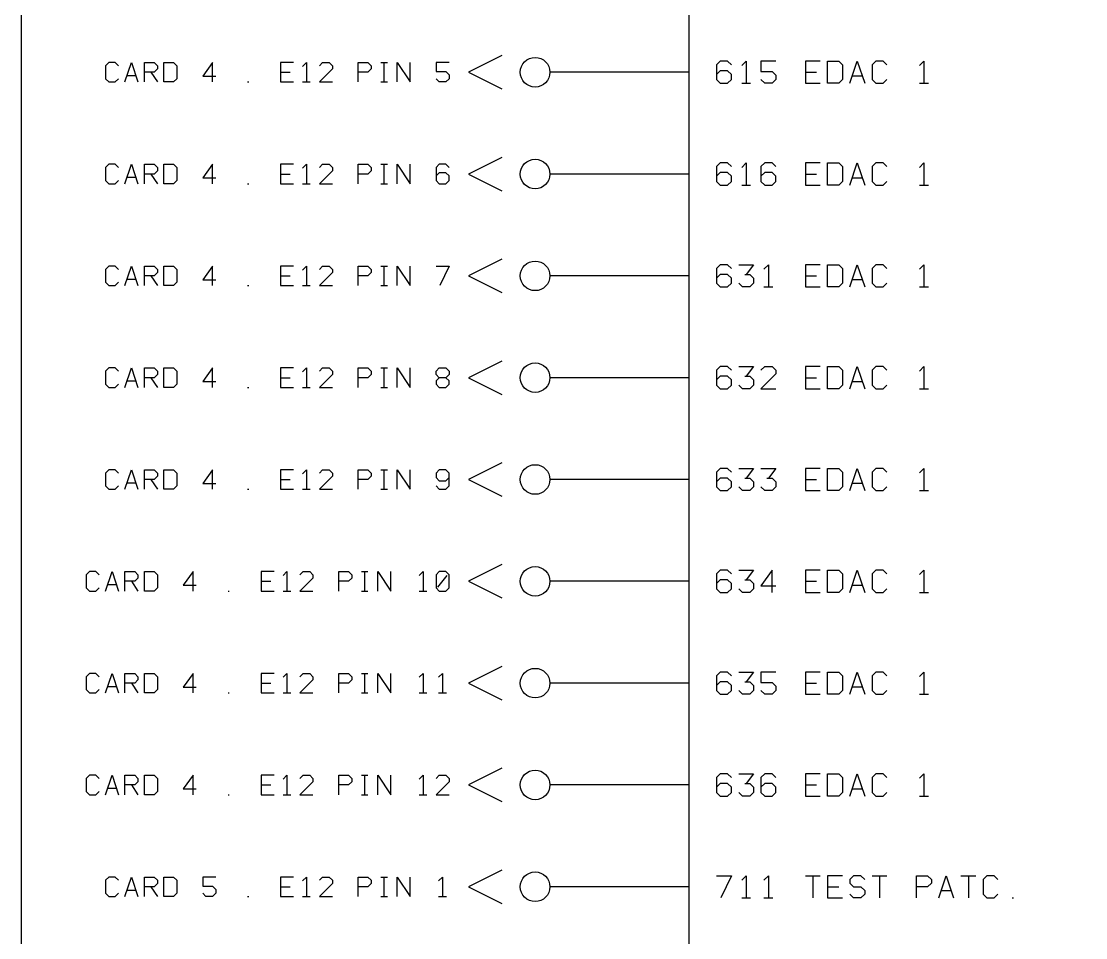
# Model space of a CAD drawing. Header units: millimetres. Extents: x 10 to 2534, y 10 to 1372.
# Drawn here: x 1551.9 to 1666.9, y 856.6 to 955.6 of the extents above; entities that cross this region are included whole.
import ezdxf

# ---------------------------------------------------------------- set-up
doc = ezdxf.new("R2010")
doc.units = ezdxf.units.MM
for name, color, linetype, lineweight in [('DEVICE', 7, 'CONTINUOUS', 25), ('GROUP', 6, 'CONTINUOUS', 25), ('LABEL', 8, 'CONTINUOUS', 25), ('POINT', 4, 'CONTINUOUS', 25), ('PORT_IN', 3, 'CONTINUOUS', 25), ('PORTAL', 2, 'CONTINUOUS', 25)]:
    doc.layers.add(name, color=color, linetype=linetype, lineweight=lineweight)

msp = doc.modelspace()

# ---------------------------------------------------------------- linework, layer by layer
at = {"layer": 'DEVICE'}
msp.add_lwpolyline([(1624, 586.6), (1936, 586.6), (1936, 1308.6), (1624, 1308.6)], close=True, dxfattribs=at)
at = {"layer": 'GROUP'}
msp.add_lwpolyline([(1551.9, 561.8), (2008.1, 561.8), (2008.1, 1327.2), (1551.9, 1327.2)], close=True, dxfattribs=at)
at = {"layer": 'LABEL'}
for points in [[(1628.6, 950.9), (1628.2, 951.3), (1627.4, 951.3), (1627, 950.9), (1627, 949.3), (1627.4, 948.9), (1628.2, 948.9), (1628.6, 949.3), (1628.6, 949.86), (1628.2, 950.26), (1627.4, 950.26), (1627, 949.86)], [(1629.72, 950.82), (1630.2, 951.3), (1630.2, 948.9)], [(1633.4, 951.3), (1631.8, 951.3), (1631.8, 950.18), (1633, 950.18), (1633.4, 949.78), (1633.4, 949.3), (1633, 948.9), (1632.2, 948.9), (1631.8, 949.3)], [(1638.2, 951.3), (1636.6, 951.3), (1636.6, 948.9), (1638.2, 948.9)], [(1639, 948.9), (1639, 951.3), (1640.2, 951.3), (1640.6, 950.9), (1640.6, 949.3), (1640.2, 948.9), (1639, 948.9)], [(1641.4, 948.9), (1642.2, 951.3), (1643, 948.9)], [(1645.4, 950.9), (1645, 951.3), (1644.2, 951.3), (1643.8, 950.9), (1643.8, 949.3), (1644.2, 948.9), (1645, 948.9), (1645.4, 949.3)], [(1648.92, 950.82), (1649.4, 951.3), (1649.4, 948.9)], [(1636.6, 950.1), (1637.8, 950.1)], [(1641.68, 949.7), (1642.72, 949.7)], [(1629.72, 948.9), (1630.68, 948.9)], [(1648.92, 948.9), (1649.88, 948.9)], [(1628.6, 939.9), (1628.2, 940.3), (1627.4, 940.3), (1627, 939.9), (1627, 938.3), (1627.4, 937.9), (1628.2, 937.9), (1628.6, 938.3), (1628.6, 938.86), (1628.2, 939.26), (1627.4, 939.26), (1627, 938.86)], [(1629.72, 939.82), (1630.2, 940.3), (1630.2, 937.9)], [(1633.4, 939.9), (1633, 940.3), (1632.2, 940.3), (1631.8, 939.9), (1631.8, 938.3), (1632.2, 937.9), (1633, 937.9), (1633.4, 938.3), (1633.4, 938.86), (1633, 939.26), (1632.2, 939.26), (1631.8, 938.86)], [(1638.2, 940.3), (1636.6, 940.3), (1636.6, 937.9), (1638.2, 937.9)], [(1639, 937.9), (1639, 940.3), (1640.2, 940.3), (1640.6, 939.9), (1640.6, 938.3), (1640.2, 937.9), (1639, 937.9)], [(1641.4, 937.9), (1642.2, 940.3), (1643, 937.9)], [(1645.4, 939.9), (1645, 940.3), (1644.2, 940.3), (1643.8, 939.9), (1643.8, 938.3), (1644.2, 937.9), (1645, 937.9), (1645.4, 938.3)], [(1648.92, 939.82), (1649.4, 940.3), (1649.4, 937.9)], [(1636.6, 939.1), (1637.8, 939.1)], [(1641.68, 938.7), (1642.72, 938.7)], [(1629.72, 937.9), (1630.68, 937.9)], [(1648.92, 937.9), (1649.88, 937.9)], [(1628.6, 928.9), (1628.2, 929.3), (1627.4, 929.3), (1627, 928.9), (1627, 927.3), (1627.4, 926.9), (1628.2, 926.9), (1628.6, 927.3), (1628.6, 927.86), (1628.2, 928.26), (1627.4, 928.26), (1627, 927.86)], [(1629.4, 929.3), (1631, 929.3), (1630.2, 928.26)], [(1632.12, 928.82), (1632.6, 929.3), (1632.6, 926.9)], [(1638.2, 929.3), (1636.6, 929.3), (1636.6, 926.9), (1638.2, 926.9)], [(1639, 926.9), (1639, 929.3), (1640.2, 929.3), (1640.6, 928.9), (1640.6, 927.3), (1640.2, 926.9), (1639, 926.9)], [(1641.4, 926.9), (1642.2, 929.3), (1643, 926.9)], [(1645.4, 928.9), (1645, 929.3), (1644.2, 929.3), (1643.8, 928.9), (1643.8, 927.3), (1644.2, 926.9), (1645, 926.9), (1645.4, 927.3)], [(1648.92, 928.82), (1649.4, 929.3), (1649.4, 926.9)], [(1630.04, 928.26), (1630.6, 928.26), (1631, 927.86), (1631, 927.3), (1630.6, 926.9), (1629.8, 926.9), (1629.4, 927.3)], [(1636.6, 928.1), (1637.8, 928.1)], [(1632.12, 926.9), (1633.08, 926.9)], [(1641.68, 927.7), (1642.72, 927.7)], [(1648.92, 926.9), (1649.88, 926.9)], [(1628.6, 917.9), (1628.2, 918.3), (1627.4, 918.3), (1627, 917.9), (1627, 916.3), (1627.4, 915.9), (1628.2, 915.9), (1628.6, 916.3), (1628.6, 916.86), (1628.2, 917.26), (1627.4, 917.26), (1627, 916.86)], [(1629.4, 918.3), (1631, 918.3), (1630.2, 917.26)], [(1631.8, 917.9), (1632.2, 918.3), (1633, 918.3), (1633.4, 917.9), (1633.4, 917.5), (1631.8, 915.9), (1633.4, 915.9)], [(1638.2, 918.3), (1636.6, 918.3), (1636.6, 915.9), (1638.2, 915.9)], [(1639, 915.9), (1639, 918.3), (1640.2, 918.3), (1640.6, 917.9), (1640.6, 916.3), (1640.2, 915.9), (1639, 915.9)], [(1641.4, 915.9), (1642.2, 918.3), (1643, 915.9)], [(1645.4, 917.9), (1645, 918.3), (1644.2, 918.3), (1643.8, 917.9), (1643.8, 916.3), (1644.2, 915.9), (1645, 915.9), (1645.4, 916.3)], [(1648.92, 917.82), (1649.4, 918.3), (1649.4, 915.9)], [(1630.04, 917.26), (1630.6, 917.26), (1631, 916.86), (1631, 916.3), (1630.6, 915.9), (1629.8, 915.9), (1629.4, 916.3)], [(1636.6, 917.1), (1637.8, 917.1)], [(1641.68, 916.7), (1642.72, 916.7)], [(1648.92, 915.9), (1649.88, 915.9)], [(1628.6, 906.9), (1628.2, 907.3), (1627.4, 907.3), (1627, 906.9), (1627, 905.3), (1627.4, 904.9), (1628.2, 904.9), (1628.6, 905.3), (1628.6, 905.86), (1628.2, 906.26), (1627.4, 906.26), (1627, 905.86)], [(1629.4, 907.3), (1631, 907.3), (1630.2, 906.26)], [(1631.8, 907.3), (1633.4, 907.3), (1632.6, 906.26)], [(1638.2, 907.3), (1636.6, 907.3), (1636.6, 904.9), (1638.2, 904.9)], [(1639, 904.9), (1639, 907.3), (1640.2, 907.3), (1640.6, 906.9), (1640.6, 905.3), (1640.2, 904.9), (1639, 904.9)], [(1641.4, 904.9), (1642.2, 907.3), (1643, 904.9)], [(1645.4, 906.9), (1645, 907.3), (1644.2, 907.3), (1643.8, 906.9), (1643.8, 905.3), (1644.2, 904.9), (1645, 904.9), (1645.4, 905.3)], [(1648.92, 906.82), (1649.4, 907.3), (1649.4, 904.9)], [(1630.04, 906.26), (1630.6, 906.26), (1631, 905.86), (1631, 905.3), (1630.6, 904.9), (1629.8, 904.9), (1629.4, 905.3)], [(1632.44, 906.26), (1633, 906.26), (1633.4, 905.86), (1633.4, 905.3), (1633, 904.9), (1632.2, 904.9), (1631.8, 905.3)], [(1636.6, 906.1), (1637.8, 906.1)], [(1641.68, 905.7), (1642.72, 905.7)], [(1648.92, 904.9), (1649.88, 904.9)], [(1628.6, 895.9), (1628.2, 896.3), (1627.4, 896.3), (1627, 895.9), (1627, 894.3), (1627.4, 893.9), (1628.2, 893.9), (1628.6, 894.3), (1628.6, 894.86), (1628.2, 895.26), (1627.4, 895.26), (1627, 894.86)], [(1629.4, 896.3), (1631, 896.3), (1630.2, 895.26)], [(1633, 893.9), (1633, 896.3), (1631.8, 894.62), (1633.4, 894.62)], [(1638.2, 896.3), (1636.6, 896.3), (1636.6, 893.9), (1638.2, 893.9)], [(1639, 893.9), (1639, 896.3), (1640.2, 896.3), (1640.6, 895.9), (1640.6, 894.3), (1640.2, 893.9), (1639, 893.9)], [(1641.4, 893.9), (1642.2, 896.3), (1643, 893.9)], [(1645.4, 895.9), (1645, 896.3), (1644.2, 896.3), (1643.8, 895.9), (1643.8, 894.3), (1644.2, 893.9), (1645, 893.9), (1645.4, 894.3)], [(1648.92, 895.82), (1649.4, 896.3), (1649.4, 893.9)], [(1630.04, 895.26), (1630.6, 895.26), (1631, 894.86), (1631, 894.3), (1630.6, 893.9), (1629.8, 893.9), (1629.4, 894.3)], [(1636.6, 895.1), (1637.8, 895.1)], [(1641.68, 894.7), (1642.72, 894.7)], [(1648.92, 893.9), (1649.88, 893.9)], [(1628.6, 884.9), (1628.2, 885.3), (1627.4, 885.3), (1627, 884.9), (1627, 883.3), (1627.4, 882.9), (1628.2, 882.9), (1628.6, 883.3), (1628.6, 883.86), (1628.2, 884.26), (1627.4, 884.26), (1627, 883.86)], [(1629.4, 885.3), (1631, 885.3), (1630.2, 884.26)], [(1630.04, 884.26), (1630.6, 884.26), (1631, 883.86), (1631, 883.3), (1630.6, 882.9), (1629.8, 882.9), (1629.4, 883.3)], [(1633.4, 885.3), (1631.8, 885.3), (1631.8, 884.18), (1633, 884.18), (1633.4, 883.78), (1633.4, 883.3), (1633, 882.9), (1632.2, 882.9), (1631.8, 883.3)], [(1638.2, 885.3), (1636.6, 885.3), (1636.6, 882.9), (1638.2, 882.9)], [(1639, 882.9), (1639, 885.3), (1640.2, 885.3), (1640.6, 884.9), (1640.6, 883.3), (1640.2, 882.9), (1639, 882.9)], [(1641.4, 882.9), (1642.2, 885.3), (1643, 882.9)], [(1645.4, 884.9), (1645, 885.3), (1644.2, 885.3), (1643.8, 884.9), (1643.8, 883.3), (1644.2, 882.9), (1645, 882.9), (1645.4, 883.3)], [(1648.92, 884.82), (1649.4, 885.3), (1649.4, 882.9)], [(1636.6, 884.1), (1637.8, 884.1)], [(1641.68, 883.7), (1642.72, 883.7)], [(1648.92, 882.9), (1649.88, 882.9)], [(1628.6, 873.9), (1628.2, 874.3), (1627.4, 874.3), (1627, 873.9), (1627, 872.3), (1627.4, 871.9), (1628.2, 871.9), (1628.6, 872.3), (1628.6, 872.86), (1628.2, 873.26), (1627.4, 873.26), (1627, 872.86)], [(1629.4, 874.3), (1631, 874.3), (1630.2, 873.26)], [(1633.4, 873.9), (1633, 874.3), (1632.2, 874.3), (1631.8, 873.9), (1631.8, 872.3), (1632.2, 871.9), (1633, 871.9), (1633.4, 872.3), (1633.4, 872.86), (1633, 873.26), (1632.2, 873.26), (1631.8, 872.86)], [(1638.2, 874.3), (1636.6, 874.3), (1636.6, 871.9), (1638.2, 871.9)], [(1639, 871.9), (1639, 874.3), (1640.2, 874.3), (1640.6, 873.9), (1640.6, 872.3), (1640.2, 871.9), (1639, 871.9)], [(1641.4, 871.9), (1642.2, 874.3), (1643, 871.9)], [(1645.4, 873.9), (1645, 874.3), (1644.2, 874.3), (1643.8, 873.9), (1643.8, 872.3), (1644.2, 871.9), (1645, 871.9), (1645.4, 872.3)], [(1648.92, 873.82), (1649.4, 874.3), (1649.4, 871.9)], [(1630.04, 873.26), (1630.6, 873.26), (1631, 872.86), (1631, 872.3), (1630.6, 871.9), (1629.8, 871.9), (1629.4, 872.3)], [(1636.6, 873.1), (1637.8, 873.1)], [(1641.68, 872.7), (1642.72, 872.7)], [(1648.92, 871.9), (1649.88, 871.9)], [(1627, 863.3), (1628.6, 863.3), (1627.48, 860.9)], [(1629.72, 862.82), (1630.2, 863.3), (1630.2, 860.9)], [(1632.12, 862.82), (1632.6, 863.3), (1632.6, 860.9)], [(1636.6, 863.3), (1638.2, 863.3)], [(1637.4, 863.3), (1637.4, 860.9)], [(1640.6, 863.3), (1639, 863.3), (1639, 860.9), (1640.6, 860.9)], [(1643, 862.9), (1642.6, 863.3), (1641.8, 863.3), (1641.4, 862.9), (1641.4, 862.5), (1641.8, 862.1), (1642.6, 862.1), (1643, 861.7), (1643, 861.3), (1642.6, 860.9), (1641.8, 860.9), (1641.4, 861.3)], [(1643.8, 863.3), (1645.4, 863.3)], [(1644.6, 863.3), (1644.6, 860.9)], [(1648.6, 860.9), (1648.6, 863.3), (1649.8, 863.3), (1650.2, 862.9), (1650.2, 862.5), (1649.8, 862.1), (1648.6, 862.1)], [(1651, 860.9), (1651.8, 863.3), (1652.6, 860.9)], [(1653.4, 863.3), (1655, 863.3)], [(1654.2, 863.3), (1654.2, 860.9)], [(1657.4, 862.9), (1657, 863.3), (1656.2, 863.3), (1655.8, 862.9), (1655.8, 861.3), (1656.2, 860.9), (1657, 860.9), (1657.4, 861.3)], [(1639, 862.1), (1640.2, 862.1)], [(1651.28, 861.7), (1652.32, 861.7)], [(1629.72, 860.9), (1630.68, 860.9)], [(1632.12, 860.9), (1633.08, 860.9)], [(1658.92, 860.9), (1659.08, 860.9)]]:
    msp.add_lwpolyline(points, dxfattribs=at)
at = {"layer": 'POINT'}
for centre in [(1607.4, 950.1), (1607.4, 939.1), (1607.4, 928.1), (1607.4, 917.1), (1607.4, 906.1), (1607.4, 895.1), (1607.4, 884.1), (1607.4, 873.1), (1607.4, 862.1)]:
    msp.add_circle(centre, 1.6, dxfattribs=at)
at = {"layer": 'PORT_IN'}
for p, q in [((1624, 950.1), (1609, 950.1)), ((1624, 939.1), (1609, 939.1)), ((1624, 928.1), (1609, 928.1)), ((1624, 917.1), (1609, 917.1)), ((1624, 906.1), (1609, 906.1)), ((1624, 895.1), (1609, 895.1)), ((1624, 884.1), (1609, 884.1)), ((1624, 873.1), (1609, 873.1)), ((1624, 862.1), (1609, 862.1))]:
    msp.add_line(p, q, dxfattribs=at)
at = {"layer": 'PORTAL'}
for points in [[(1562.4, 950.8), (1562.05, 951.15), (1561.35, 951.15), (1561, 950.8), (1561, 949.4), (1561.35, 949.05), (1562.05, 949.05), (1562.4, 949.4)], [(1563.1, 949.05), (1563.8, 951.15), (1564.5, 949.05)], [(1565.2, 949.05), (1565.2, 951.15), (1566.25, 951.15), (1566.6, 950.8), (1566.6, 950.45), (1566.25, 950.1), (1565.2, 950.1)], [(1567.3, 949.05), (1567.3, 951.15), (1568.35, 951.15), (1568.7, 950.8), (1568.7, 949.4), (1568.35, 949.05), (1567.3, 949.05)], [(1572.55, 949.05), (1572.55, 951.15), (1571.5, 949.68), (1572.9, 949.68)], [(1581.3, 951.15), (1579.9, 951.15), (1579.9, 949.05), (1581.3, 949.05)], [(1582.28, 950.73), (1582.7, 951.15), (1582.7, 949.05)], [(1584.1, 950.8), (1584.45, 951.15), (1585.15, 951.15), (1585.5, 950.8), (1585.5, 950.45), (1584.1, 949.05), (1585.5, 949.05)], [(1588.3, 949.05), (1588.3, 951.15), (1589.35, 951.15), (1589.7, 950.8), (1589.7, 950.45), (1589.35, 950.1), (1588.3, 950.1)], [(1590.75, 951.15), (1591.45, 951.15)], [(1591.1, 949.05), (1591.1, 951.15)], [(1592.5, 949.05), (1592.5, 951.15), (1593.9, 949.05), (1593.9, 951.15)], [(1598.1, 951.15), (1596.7, 951.15), (1596.7, 950.17), (1597.75, 950.17), (1598.1, 949.82), (1598.1, 949.4), (1597.75, 949.05), (1597.05, 949.05), (1596.7, 949.4)], [(1603.8, 951.9), (1600.2, 950.1), (1603.8, 948.3)], [(1563.345, 949.75), (1564.255, 949.75)], [(1565.9, 950.1), (1566.6, 949.05)], [(1579.9, 950.1), (1580.95, 950.1)], [(1576.33, 949.05), (1576.47, 949.05)], [(1582.28, 949.05), (1583.12, 949.05)], [(1590.75, 949.05), (1591.45, 949.05)], [(1603.8, 940.9), (1600.2, 939.1), (1603.8, 937.3)], [(1562.4, 939.8), (1562.05, 940.15), (1561.35, 940.15), (1561, 939.8), (1561, 938.4), (1561.35, 938.05), (1562.05, 938.05), (1562.4, 938.4)], [(1563.1, 938.05), (1563.8, 940.15), (1564.5, 938.05)], [(1565.2, 938.05), (1565.2, 940.15), (1566.25, 940.15), (1566.6, 939.8), (1566.6, 939.45), (1566.25, 939.1), (1565.2, 939.1)], [(1567.3, 938.05), (1567.3, 940.15), (1568.35, 940.15), (1568.7, 939.8), (1568.7, 938.4), (1568.35, 938.05), (1567.3, 938.05)], [(1572.55, 938.05), (1572.55, 940.15), (1571.5, 938.68), (1572.9, 938.68)], [(1581.3, 940.15), (1579.9, 940.15), (1579.9, 938.05), (1581.3, 938.05)], [(1582.28, 939.73), (1582.7, 940.15), (1582.7, 938.05)], [(1584.1, 939.8), (1584.45, 940.15), (1585.15, 940.15), (1585.5, 939.8), (1585.5, 939.45), (1584.1, 938.05), (1585.5, 938.05)], [(1588.3, 938.05), (1588.3, 940.15), (1589.35, 940.15), (1589.7, 939.8), (1589.7, 939.45), (1589.35, 939.1), (1588.3, 939.1)], [(1590.75, 940.15), (1591.45, 940.15)], [(1591.1, 938.05), (1591.1, 940.15)], [(1592.5, 938.05), (1592.5, 940.15), (1593.9, 938.05), (1593.9, 940.15)], [(1598.1, 939.8), (1597.75, 940.15), (1597.05, 940.15), (1596.7, 939.8), (1596.7, 938.4), (1597.05, 938.05), (1597.75, 938.05), (1598.1, 938.4), (1598.1, 938.89), (1597.75, 939.24), (1597.05, 939.24), (1596.7, 938.89)], [(1563.345, 938.75), (1564.255, 938.75)], [(1565.9, 939.1), (1566.6, 938.05)], [(1579.9, 939.1), (1580.95, 939.1)], [(1576.33, 938.05), (1576.47, 938.05)], [(1582.28, 938.05), (1583.12, 938.05)], [(1590.75, 938.05), (1591.45, 938.05)], [(1562.4, 928.8), (1562.05, 929.15), (1561.35, 929.15), (1561, 928.8), (1561, 927.4), (1561.35, 927.05), (1562.05, 927.05), (1562.4, 927.4)], [(1563.1, 927.05), (1563.8, 929.15), (1564.5, 927.05)], [(1565.2, 927.05), (1565.2, 929.15), (1566.25, 929.15), (1566.6, 928.8), (1566.6, 928.45), (1566.25, 928.1), (1565.2, 928.1)], [(1567.3, 927.05), (1567.3, 929.15), (1568.35, 929.15), (1568.7, 928.8), (1568.7, 927.4), (1568.35, 927.05), (1567.3, 927.05)], [(1572.55, 927.05), (1572.55, 929.15), (1571.5, 927.68), (1572.9, 927.68)], [(1581.3, 929.15), (1579.9, 929.15), (1579.9, 927.05), (1581.3, 927.05)], [(1582.28, 928.73), (1582.7, 929.15), (1582.7, 927.05)], [(1584.1, 928.8), (1584.45, 929.15), (1585.15, 929.15), (1585.5, 928.8), (1585.5, 928.45), (1584.1, 927.05), (1585.5, 927.05)], [(1588.3, 927.05), (1588.3, 929.15), (1589.35, 929.15), (1589.7, 928.8), (1589.7, 928.45), (1589.35, 928.1), (1588.3, 928.1)], [(1590.75, 929.15), (1591.45, 929.15)], [(1591.1, 927.05), (1591.1, 929.15)], [(1592.5, 927.05), (1592.5, 929.15), (1593.9, 927.05), (1593.9, 929.15)], [(1596.7, 929.15), (1598.1, 929.15), (1597.12, 927.05)], [(1603.8, 929.9), (1600.2, 928.1), (1603.8, 926.3)], [(1565.9, 928.1), (1566.6, 927.05)], [(1579.9, 928.1), (1580.95, 928.1)], [(1563.345, 927.75), (1564.255, 927.75)], [(1576.33, 927.05), (1576.47, 927.05)], [(1582.28, 927.05), (1583.12, 927.05)], [(1590.75, 927.05), (1591.45, 927.05)], [(1603.8, 918.9), (1600.2, 917.1), (1603.8, 915.3)], [(1562.4, 917.8), (1562.05, 918.15), (1561.35, 918.15), (1561, 917.8), (1561, 916.4), (1561.35, 916.05), (1562.05, 916.05), (1562.4, 916.4)], [(1563.1, 916.05), (1563.8, 918.15), (1564.5, 916.05)], [(1565.2, 916.05), (1565.2, 918.15), (1566.25, 918.15), (1566.6, 917.8), (1566.6, 917.45), (1566.25, 917.1), (1565.2, 917.1)], [(1567.3, 916.05), (1567.3, 918.15), (1568.35, 918.15), (1568.7, 917.8), (1568.7, 916.4), (1568.35, 916.05), (1567.3, 916.05)], [(1572.55, 916.05), (1572.55, 918.15), (1571.5, 916.68), (1572.9, 916.68)], [(1581.3, 918.15), (1579.9, 918.15), (1579.9, 916.05), (1581.3, 916.05)], [(1582.28, 917.73), (1582.7, 918.15), (1582.7, 916.05)], [(1584.1, 917.8), (1584.45, 918.15), (1585.15, 918.15), (1585.5, 917.8), (1585.5, 917.45), (1584.1, 916.05), (1585.5, 916.05)], [(1588.3, 916.05), (1588.3, 918.15), (1589.35, 918.15), (1589.7, 917.8), (1589.7, 917.45), (1589.35, 917.1), (1588.3, 917.1)], [(1590.75, 918.15), (1591.45, 918.15)], [(1591.1, 916.05), (1591.1, 918.15)], [(1592.5, 916.05), (1592.5, 918.15), (1593.9, 916.05), (1593.9, 918.15)], [(1597.05, 917.1), (1596.7, 917.45), (1596.7, 917.8), (1597.05, 918.15), (1597.75, 918.15), (1598.1, 917.8), (1598.1, 917.45), (1597.75, 917.1), (1597.05, 917.1), (1596.7, 916.75), (1596.7, 916.4), (1597.05, 916.05), (1597.75, 916.05), (1598.1, 916.4), (1598.1, 916.75), (1597.75, 917.1)], [(1563.345, 916.75), (1564.255, 916.75)], [(1565.9, 917.1), (1566.6, 916.05)], [(1579.9, 917.1), (1580.95, 917.1)], [(1576.33, 916.05), (1576.47, 916.05)], [(1582.28, 916.05), (1583.12, 916.05)], [(1590.75, 916.05), (1591.45, 916.05)], [(1603.8, 907.9), (1600.2, 906.1), (1603.8, 904.3)], [(1562.4, 906.8), (1562.05, 907.15), (1561.35, 907.15), (1561, 906.8), (1561, 905.4), (1561.35, 905.05), (1562.05, 905.05), (1562.4, 905.4)], [(1563.1, 905.05), (1563.8, 907.15), (1564.5, 905.05)], [(1565.2, 905.05), (1565.2, 907.15), (1566.25, 907.15), (1566.6, 906.8), (1566.6, 906.45), (1566.25, 906.1), (1565.2, 906.1)], [(1565.9, 906.1), (1566.6, 905.05)], [(1567.3, 905.05), (1567.3, 907.15), (1568.35, 907.15), (1568.7, 906.8), (1568.7, 905.4), (1568.35, 905.05), (1567.3, 905.05)], [(1572.55, 905.05), (1572.55, 907.15), (1571.5, 905.68), (1572.9, 905.68)], [(1581.3, 907.15), (1579.9, 907.15), (1579.9, 905.05), (1581.3, 905.05)], [(1579.9, 906.1), (1580.95, 906.1)], [(1582.28, 906.73), (1582.7, 907.15), (1582.7, 905.05)], [(1584.1, 906.8), (1584.45, 907.15), (1585.15, 907.15), (1585.5, 906.8), (1585.5, 906.45), (1584.1, 905.05), (1585.5, 905.05)], [(1588.3, 905.05), (1588.3, 907.15), (1589.35, 907.15), (1589.7, 906.8), (1589.7, 906.45), (1589.35, 906.1), (1588.3, 906.1)], [(1590.75, 907.15), (1591.45, 907.15)], [(1591.1, 905.05), (1591.1, 907.15)], [(1592.5, 905.05), (1592.5, 907.15), (1593.9, 905.05), (1593.9, 907.15)], [(1596.7, 905.4), (1597.05, 905.05), (1597.75, 905.05), (1598.1, 905.4), (1598.1, 906.8), (1597.75, 907.15), (1597.05, 907.15), (1596.7, 906.8), (1596.7, 906.31), (1597.05, 905.96), (1597.75, 905.96), (1598.1, 906.31)], [(1563.345, 905.75), (1564.255, 905.75)], [(1576.33, 905.05), (1576.47, 905.05)], [(1582.28, 905.05), (1583.12, 905.05)], [(1590.75, 905.05), (1591.45, 905.05)], [(1603.8, 896.9), (1600.2, 895.1), (1603.8, 893.3)], [(1560.3, 895.8), (1559.95, 896.15), (1559.25, 896.15), (1558.9, 895.8), (1558.9, 894.4), (1559.25, 894.05), (1559.95, 894.05), (1560.3, 894.4)], [(1561, 894.05), (1561.7, 896.15), (1562.4, 894.05)], [(1563.1, 894.05), (1563.1, 896.15), (1564.15, 896.15), (1564.5, 895.8), (1564.5, 895.45), (1564.15, 895.1), (1563.1, 895.1)], [(1565.2, 894.05), (1565.2, 896.15), (1566.25, 896.15), (1566.6, 895.8), (1566.6, 894.4), (1566.25, 894.05), (1565.2, 894.05)], [(1570.45, 894.05), (1570.45, 896.15), (1569.4, 894.68), (1570.8, 894.68)], [(1579.2, 896.15), (1577.8, 896.15), (1577.8, 894.05), (1579.2, 894.05)], [(1580.18, 895.73), (1580.6, 896.15), (1580.6, 894.05)], [(1582, 895.8), (1582.35, 896.15), (1583.05, 896.15), (1583.4, 895.8), (1583.4, 895.45), (1582, 894.05), (1583.4, 894.05)], [(1586.2, 894.05), (1586.2, 896.15), (1587.25, 896.15), (1587.6, 895.8), (1587.6, 895.45), (1587.25, 895.1), (1586.2, 895.1)], [(1588.65, 896.15), (1589.35, 896.15)], [(1589, 894.05), (1589, 896.15)], [(1590.4, 894.05), (1590.4, 896.15), (1591.8, 894.05), (1591.8, 896.15)], [(1594.88, 895.73), (1595.3, 896.15), (1595.3, 894.05)], [(1597.05, 894.05), (1597.75, 894.05), (1598.1, 894.4), (1598.1, 895.8), (1597.75, 896.15), (1597.05, 896.15), (1596.7, 895.8), (1596.7, 894.4), (1597.05, 894.05)], [(1596.91, 894.47), (1597.89, 895.73)], [(1561.245, 894.75), (1562.155, 894.75)], [(1563.8, 895.1), (1564.5, 894.05)], [(1577.8, 895.1), (1578.85, 895.1)], [(1574.23, 894.05), (1574.37, 894.05)], [(1580.18, 894.05), (1581.02, 894.05)], [(1588.65, 894.05), (1589.35, 894.05)], [(1594.88, 894.05), (1595.72, 894.05)], [(1603.8, 885.9), (1600.2, 884.1), (1603.8, 882.3)], [(1560.3, 884.8), (1559.95, 885.15), (1559.25, 885.15), (1558.9, 884.8), (1558.9, 883.4), (1559.25, 883.05), (1559.95, 883.05), (1560.3, 883.4)], [(1561, 883.05), (1561.7, 885.15), (1562.4, 883.05)], [(1563.1, 883.05), (1563.1, 885.15), (1564.15, 885.15), (1564.5, 884.8), (1564.5, 884.45), (1564.15, 884.1), (1563.1, 884.1)], [(1565.2, 883.05), (1565.2, 885.15), (1566.25, 885.15), (1566.6, 884.8), (1566.6, 883.4), (1566.25, 883.05), (1565.2, 883.05)], [(1570.45, 883.05), (1570.45, 885.15), (1569.4, 883.68), (1570.8, 883.68)], [(1579.2, 885.15), (1577.8, 885.15), (1577.8, 883.05), (1579.2, 883.05)], [(1580.18, 884.73), (1580.6, 885.15), (1580.6, 883.05)], [(1582, 884.8), (1582.35, 885.15), (1583.05, 885.15), (1583.4, 884.8), (1583.4, 884.45), (1582, 883.05), (1583.4, 883.05)], [(1586.2, 883.05), (1586.2, 885.15), (1587.25, 885.15), (1587.6, 884.8), (1587.6, 884.45), (1587.25, 884.1), (1586.2, 884.1)], [(1588.65, 885.15), (1589.35, 885.15)], [(1589, 883.05), (1589, 885.15)], [(1590.4, 883.05), (1590.4, 885.15), (1591.8, 883.05), (1591.8, 885.15)], [(1594.88, 884.73), (1595.3, 885.15), (1595.3, 883.05)], [(1596.98, 884.73), (1597.4, 885.15), (1597.4, 883.05)], [(1561.245, 883.75), (1562.155, 883.75)], [(1563.8, 884.1), (1564.5, 883.05)], [(1574.23, 883.05), (1574.37, 883.05)], [(1577.8, 884.1), (1578.85, 884.1)], [(1580.18, 883.05), (1581.02, 883.05)], [(1588.65, 883.05), (1589.35, 883.05)], [(1594.88, 883.05), (1595.72, 883.05)], [(1596.98, 883.05), (1597.82, 883.05)], [(1560.3, 873.8), (1559.95, 874.15), (1559.25, 874.15), (1558.9, 873.8), (1558.9, 872.4), (1559.25, 872.05), (1559.95, 872.05), (1560.3, 872.4)], [(1561, 872.05), (1561.7, 874.15), (1562.4, 872.05)], [(1563.1, 872.05), (1563.1, 874.15), (1564.15, 874.15), (1564.5, 873.8), (1564.5, 873.45), (1564.15, 873.1), (1563.1, 873.1)], [(1565.2, 872.05), (1565.2, 874.15), (1566.25, 874.15), (1566.6, 873.8), (1566.6, 872.4), (1566.25, 872.05), (1565.2, 872.05)], [(1570.45, 872.05), (1570.45, 874.15), (1569.4, 872.68), (1570.8, 872.68)], [(1579.2, 874.15), (1577.8, 874.15), (1577.8, 872.05), (1579.2, 872.05)], [(1580.18, 873.73), (1580.6, 874.15), (1580.6, 872.05)], [(1582, 873.8), (1582.35, 874.15), (1583.05, 874.15), (1583.4, 873.8), (1583.4, 873.45), (1582, 872.05), (1583.4, 872.05)], [(1586.2, 872.05), (1586.2, 874.15), (1587.25, 874.15), (1587.6, 873.8), (1587.6, 873.45), (1587.25, 873.1), (1586.2, 873.1)], [(1588.65, 874.15), (1589.35, 874.15)], [(1589, 872.05), (1589, 874.15)], [(1590.4, 872.05), (1590.4, 874.15), (1591.8, 872.05), (1591.8, 874.15)], [(1594.88, 873.73), (1595.3, 874.15), (1595.3, 872.05)], [(1596.7, 873.8), (1597.05, 874.15), (1597.75, 874.15), (1598.1, 873.8), (1598.1, 873.45), (1596.7, 872.05), (1598.1, 872.05)], [(1603.8, 874.9), (1600.2, 873.1), (1603.8, 871.3)], [(1561.245, 872.75), (1562.155, 872.75)], [(1563.8, 873.1), (1564.5, 872.05)], [(1577.8, 873.1), (1578.85, 873.1)], [(1574.23, 872.05), (1574.37, 872.05)], [(1580.18, 872.05), (1581.02, 872.05)], [(1588.65, 872.05), (1589.35, 872.05)], [(1594.88, 872.05), (1595.72, 872.05)], [(1603.8, 863.9), (1600.2, 862.1), (1603.8, 860.3)], [(1562.4, 862.8), (1562.05, 863.15), (1561.35, 863.15), (1561, 862.8), (1561, 861.4), (1561.35, 861.05), (1562.05, 861.05), (1562.4, 861.4)], [(1563.1, 861.05), (1563.8, 863.15), (1564.5, 861.05)], [(1565.2, 861.05), (1565.2, 863.15), (1566.25, 863.15), (1566.6, 862.8), (1566.6, 862.45), (1566.25, 862.1), (1565.2, 862.1)], [(1567.3, 861.05), (1567.3, 863.15), (1568.35, 863.15), (1568.7, 862.8), (1568.7, 861.4), (1568.35, 861.05), (1567.3, 861.05)], [(1572.9, 863.15), (1571.5, 863.15), (1571.5, 862.17), (1572.55, 862.17), (1572.9, 861.82), (1572.9, 861.4), (1572.55, 861.05), (1571.85, 861.05), (1571.5, 861.4)], [(1581.3, 863.15), (1579.9, 863.15), (1579.9, 861.05), (1581.3, 861.05)], [(1582.28, 862.73), (1582.7, 863.15), (1582.7, 861.05)], [(1584.1, 862.8), (1584.45, 863.15), (1585.15, 863.15), (1585.5, 862.8), (1585.5, 862.45), (1584.1, 861.05), (1585.5, 861.05)], [(1588.3, 861.05), (1588.3, 863.15), (1589.35, 863.15), (1589.7, 862.8), (1589.7, 862.45), (1589.35, 862.1), (1588.3, 862.1)], [(1590.75, 863.15), (1591.45, 863.15)], [(1591.1, 861.05), (1591.1, 863.15)], [(1592.5, 861.05), (1592.5, 863.15), (1593.9, 861.05), (1593.9, 863.15)], [(1596.98, 862.73), (1597.4, 863.15), (1597.4, 861.05)], [(1563.345, 861.75), (1564.255, 861.75)], [(1565.9, 862.1), (1566.6, 861.05)], [(1579.9, 862.1), (1580.95, 862.1)], [(1576.33, 861.05), (1576.47, 861.05)], [(1582.28, 861.05), (1583.12, 861.05)], [(1590.75, 861.05), (1591.45, 861.05)], [(1596.98, 861.05), (1597.82, 861.05)]]:
    msp.add_lwpolyline(points, dxfattribs=at)

doc.saveas('drawing.dxf')
